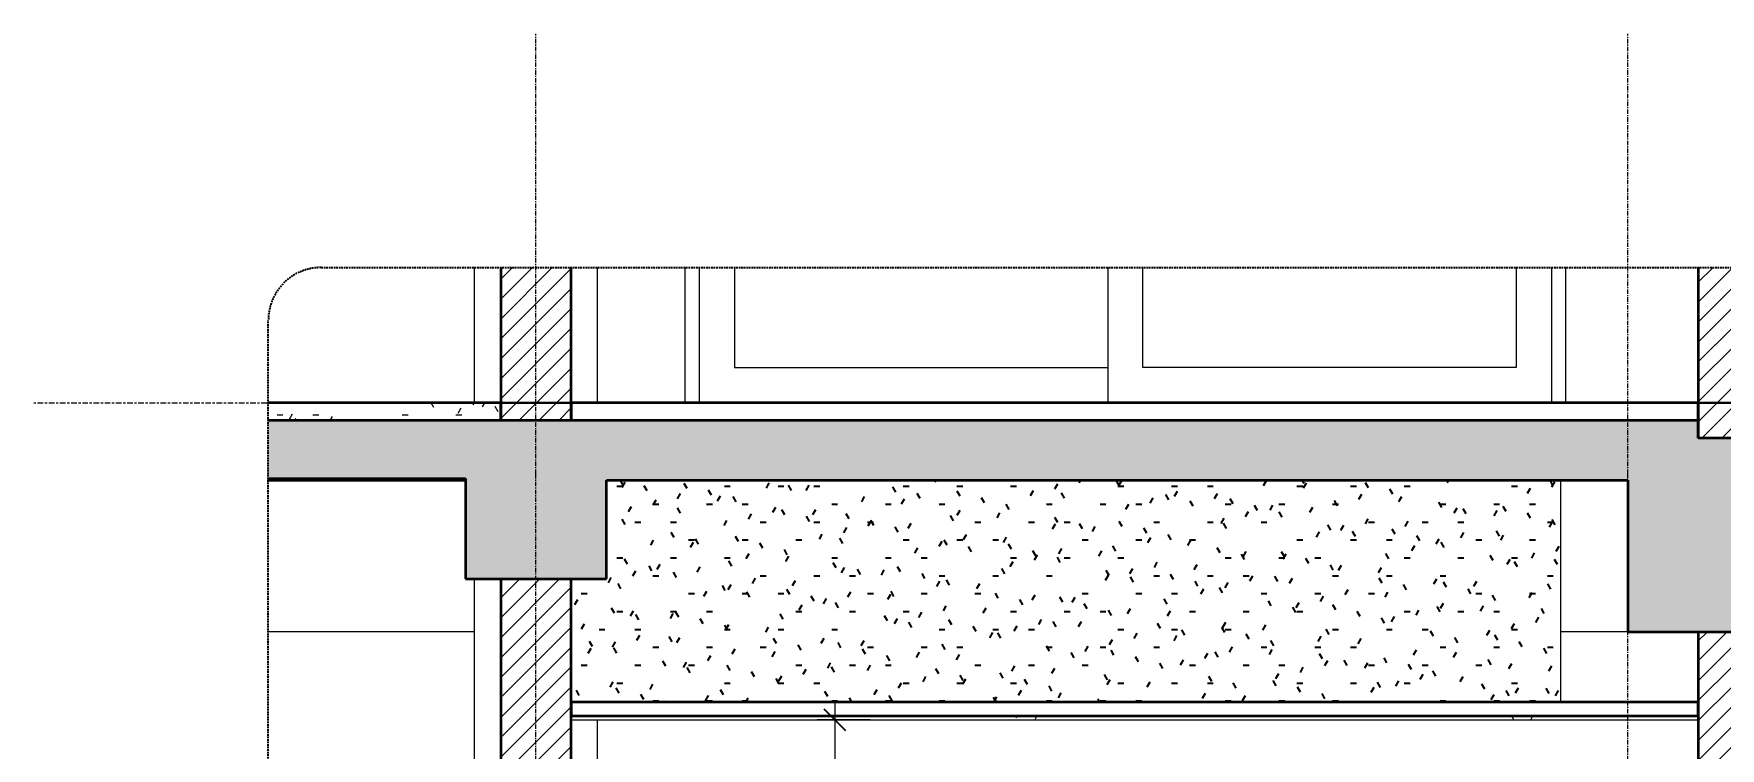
# Model space of a CAD drawing. Header units: millimetres. Extents: x 31499 to 223976, y 3719 to 80291.
# Drawn here: x 84562 to 89350, y 8019 to 10048 of the extents above; entities that cross this region are included whole.
import ezdxf

# ---------------------------------------------------------------- set-up
doc = ezdxf.new("R2010")
doc.units = ezdxf.units.MM
for name, pattern in [('Centre', [31.75, 6.35, -4.7625, 15.875, -4.7625]), ('Grid Line', [22.225, 12.7, -3.175, 3.175, -3.175]), ('Hidden', [7.14375, 4.7625, -2.38125]), ('IMPORT-CENTER _2_', [40.64, 25.4, -5.08, 5.08, -5.08])]:
    doc.linetypes.add(name, pattern=pattern)
for name, color, linetype, lineweight in [('0-5', 170, 'Continuous', 5), ('A-ANNO-DIMS', 211, 'Continuous', 9), ('A-ANNO-DIMS-50', 211, 'Continuous', 9), ('A-CLNG', 13, 'Continuous', 18), ('A-CLNG-1', 250, 'Continuous', 35), ('A-CLNG-2', 7, 'Continuous', 18), ('A-CLNG-FNSH-1', 7, 'Continuous', 18), ('A-CLNG-PATT-1', 7, 'Continuous', 18), ('A-CLNG-PATT-2', 31, 'Continuous', 25), ('A-DETL-GENF', 92, 'Continuous', 18), ('A-DETL-GENF-4', 92, 'Hidden', 25), ('A-DETL-GENF-5', 9, 'Continuous', 18), ('A-DETL-MEDM', 33, 'Continuous', 35), ('A-DOOR', 31, 'Continuous', 18), ('A-DOOR-FRAM-1', 31, 'Continuous', 18), ('A-DOOR-GLAZ-1', 31, 'Continuous', 18), ('A-FLOR-FNSH-1', 250, 'Continuous', 35), ('A-FLOR-LEVL-2', 51, 'Centre', 9), ('A-FLOR-PATT-1', 253, 'Continuous', 18), ('A-FLOR-PATT-4', 67, 'Continuous', 18), ('A-WALL', 113, 'Continuous', 18), ('A-WALL-5', 250, 'Continuous', 35), ('A-WALL-PATT-1', 9, 'Continuous', 18), ('A-WALL-PATT-2', 111, 'Continuous', 18), ('G-IMPT', 8, 'Continuous', 18), ('G-IMPT-3', 8, 'IMPORT-CENTER _2_', 18), ('M-EQPM', 50, 'Continuous', 18), ('M-EQPM-1', 50, 'Continuous', 25), ('S-BEAM-2', 7, 'Continuous', 18), ('S-COLS-10', 7, 'Continuous', 18), ('S-GRID-1', 1, 'Grid Line', 9)]:
    doc.layers.add(name, color=color, linetype=linetype, lineweight=lineweight)
doc.styles.add('UTM Avo', font='', dxfattribs={"width": 0.9, "height": 125})
doc.styles.get('UTM Avo').set_extended_font_data('UTM Avo')
doc.dimstyles.new('1_Dim_chi_tiet_2_5', dxfattribs={"dimscale": 304.8, "dimtxt": 124.912619, "dimasz": 0.19685, "dimexe": 0.164042, "dimexo": 0.0625, "dimgap": 0.016404, "dimtad": 1, "dimdec": 0, "dimrnd": 5, "dimzin": 0, "dimdsep": 46, "dimtxsty": 'UTM Avo', "dimblk1": 'OBLIQUE', "dimblk2": 'OBLIQUE', "dimsah": 1, "dimcen": 0.09, "dimdle": 0.164042, "dimazin": 0, "dimtfac": 1, "dimtdec": 4, "dimtix": 1, "dimtmove": 0, "dimatfit": 3, "dimfxl": 0.328084, "dimfxlon": 1, "dimtvp": 1, "dimtolj": 1, "dimtzin": 0, "dimarcsym": 2})
pattern_1 = [(50, (71891.92, 15875), (364.368, -31.878), [38.1, -419.1]), (355, (71891.9, 15875), (-70.486, 382.113), [30.48, -335.28]), (100.451, (71922.28, 15872.34), (293.885, 350.233), [32.38, -356.18]), (46.184, (71891.9, 15976.6), (542.158, -84.086), [57.15, -628.65]), (96.636, (71937.1, 15969.6), (474.805, 494.855), [48.57, -534.27]), (351.184, (71891.9, 15976.6), (474.81, 494.85), [45.72, -502.92]), (21, (71942.72, 15951.2), (303.228, -204.53), [38.1, -419.1]), (326, (71942.7, 15951.2), (123.604, 368.376), [30.48, -335.28]), (71.451, (71968, 15934.16), (426.834, 163.843), [32.38, -356.18]), (37.5, (71891.92, 15875), (6.1766, 169.1102), [3.353, -327.863, 3.353, -337.007, -336.55]), (37.5, (71891.92, 15875), (6.1766, 169.1102), [-671.576, 3.353, -333.197]), (7.5, (71891.92, 15875), (133.639, 200.3615), [3.353, -190.703, 3.353, -320.243, -128.27]), (7.5, (71891.92, 15875), (133.639, 200.3615), [-517.652, 3.353, -124.917]), (327.5, (71778.63, 15875), (271.1818, -11.4584), [3.353, -123.647, 3.353, -392.887, -525.78]), (327.5, (71778.63, 15875), (271.1818, -11.4584), [-523.24, 3.353, -522.427]), (317.5, (71727.83, 15875), (296.2585, 50.853), [3.353, -161.747, 3.353, -259.791, -373.38]), (317.5, (71727.83, 15875), (296.2585, 50.853), [-428.244, 3.353, -370.027]), (45, (71891.92, 15875), (-125.7236, 125.7236), []), (45, (71891.92, 16065.5), (-125.7236, 125.7236), [])]
pattern_2 = [(45, (71891.916, 15875), (-28.28427, 28.28427), [])]
pattern_3 = [(0, (71891.916, 15875), (203.2, 50.8), [16.764, -135.636, 16.764, -135.636, -812.8]), (0, (71891.916, 15875), (203.2, 50.8), [-304.8, 16.764, -288.036, 16.764, -135.636, -355.6]), (0, (71891.916, 15875), (203.2, 50.8), [-762, 16.764, -84.836, 16.764, -237.236]), (120, (71968.116, 15900.4), (-145.5941, 150.57636), [16.764, -135.636, 16.764, -135.636, -812.8]), (120, (71968.116, 15900.4), (-145.5941, 150.57636), [-304.8, 16.764, -288.036, 16.764, -135.636, -355.6]), (120, (71968.116, 15900.4), (-145.5941, 150.57636), [-762, 16.764, -84.836, 16.764, -237.236]), (240, (71993.516, 16002), (-57.6059, -201.37636), [16.764, -135.636, 16.764, -135.636, -812.8]), (240, (71993.516, 16002), (-57.6059, -201.37636), [-304.8, 16.764, -288.036, 16.764, -135.636, -355.6]), (240, (71993.516, 16002), (-57.6059, -201.37636), [-762, 16.764, -84.836, 16.764, -237.236])]
pattern_4 = [(45, (87942.705, 15875), (-28.28427, 28.28427), [])]

# ---------------------------------------------------------------- blocks, each defined once
blk = doc.blocks.new('NCV_TKTC_KET CAU_rvt-5-TKCS_CĂN HỘ LOẠI 2A - MẶT CẮT 4')
at = {"layer": 'A-FLOR-PATT-1'}
h = blk.add_hatch(dxfattribs=at)
h.set_pattern_fill('FP_19', color=256, style=0, pattern_type=2)
h.set_pattern_definition(pattern_1)
h.paths.add_polyline_path([(69596.3, 8780), (69736.9, 8780), (69736.9, 8785), (69176.9, 8785), (69176.9, 8780)])
h.paths.add_polyline_path([(78236.9, 8900), (78236.9, 8950), (75336.9, 8950), (75336.9, 8900), (78210.7, 8900)])
h = blk.add_hatch(dxfattribs=at)
h.set_pattern_fill('FP_19', color=256, style=0, pattern_type=2)
h.set_pattern_definition(pattern_1)
h.paths.add_polyline_path([(69596.3, 8780), (69736.9, 8780), (69736.9, 8785), (69176.9, 8785), (69176.9, 8780)])
h.paths.add_polyline_path([(78236.9, 8900), (78236.9, 8950), (75336.9, 8950), (75336.9, 8900), (78210.7, 8900)])
at = {"layer": 'A-FLOR-FNSH-1'}
blk.add_line((69176.9, 8780), (69736.9, 8780), dxfattribs=at)
at = {"layer": 'S-BEAM-2'}
for p, q in [((69761.9, 8350), (69176.9, 8350)), ((73035.3, 8350), (72846.9, 8350))]:
    blk.add_line(p, q, dxfattribs=at)
at = {"layer": 'S-COLS-10'}
for p, q in [((69761.9, 9000), (69761.9, 9384.3)), ((70111.9, 9000), (70111.9, 9384.3)), ((69761.9, 5600), (69761.9, 8500)), ((70111.9, 5600), (70111.9, 8100))]:
    blk.add_line(p, q, dxfattribs=at)
blk = doc.blocks.new('CL_01-VÁCH DỰNG THẠCH CAO CĂN HỘ LOẠI 1-5A5 - CL_01-VÁCH DỰNG THẠCH CAO CĂN HỘ LOẠI 1A-5-909354-TKCS_CĂN HỘ LOẠI 2A - MẶT CẮT 4')
at = {"layer": 'A-CLNG-PATT-2'}
h = blk.add_hatch(dxfattribs=at)
h.set_pattern_fill('FP_20', color=256, style=0, pattern_type=2)
h.set_pattern_definition(pattern_3)
h.paths.add_polyline_path([(70036.9, 8150), (72846.9, 8150), (72846.9, 8780), (70136.9, 8780), (70136.9, 8500), (70036.9, 8500), (70036.9, 8432.4)])
at = {"layer": 'A-CLNG-2'}
blk.add_line((72846.9, 8150), (72846.9, 8780), dxfattribs=at)
blk = doc.blocks.new('NCV_TKTC_TANG 2_rvt-4-TKCS_CĂN HỘ LOẠI 2A - MẶT CẮT 4')
at = {"layer": 'A-CLNG-PATT-1'}
h = blk.add_hatch(dxfattribs=at)
h.set_pattern_fill('FP_22', color=256, style=0, pattern_type=2)
h.set_pattern_definition([(0, (71891.92, 15875), (406.4, 101.6), [16.764, -288.036, 16.764, -288.036, -1625.6]), (0, (71891.92, 15875), (406.4, 101.6), [-609.6, 16.764, -592.836, 16.764, -288.036, -711.2]), (0, (71891.92, 15875), (406.4, 101.6), [-1524, 16.764, -186.436, 16.764, -491.236]), (120, (72044.32, 15925.8), (-291.1882, 301.1527), [16.764, -288.036, 16.764, -288.036, -1625.6]), (120, (72044.32, 15925.8), (-291.1882, 301.1527), [-609.6, 16.764, -592.836, 16.764, -288.036, -711.2]), (120, (72044.32, 15925.8), (-291.1882, 301.1527), [-1524, 16.764, -186.436, 16.764, -491.236]), (240, (72095.12, 16129), (-115.2118, -402.7527), [16.764, -288.036, 16.764, -288.036, -1625.6]), (240, (72095.12, 16129), (-115.2118, -402.7527), [-609.6, 16.764, -592.836, 16.764, -288.036, -711.2]), (240, (72095.12, 16129), (-115.2118, -402.7527), [-1524, 16.764, -186.436, 16.764, -491.236])])
h.paths.add_polyline_path([(73236.9, 8100), (73236.9, 8110), (70036.9, 8110), (70036.9, 8100), (73036.9, 8100)])
at = {"layer": 'A-WALL-PATT-1'}
h = blk.add_hatch(dxfattribs=at)
h.set_pattern_fill('FP_18', color=256, style=0, pattern_type=2)
h.set_pattern_definition(pattern_2)
h.paths.add_polyline_path([(73336.9, 5500), (73336.9, 8350), (73236.9, 8350), (73236.9, 5500), (73336.9, 5500)])
at = {"layer": 'A-CLNG-1'}
for p, q in [((69176.9, 8780), (69736.9, 8780)), ((73236.9, 8150), (70036.9, 8150)), ((70036.9, 8150), (70036.9, 8110)), ((73236.9, 8110), (73236.9, 8150)), ((73236.9, 8110), (70036.9, 8110))]:
    blk.add_line(p, q, dxfattribs=at)
at = {"layer": 'A-CLNG-FNSH-1'}
for p, q in [((70036.9, 8110), (70036.9, 8100)), ((70036.9, 8100), (73236.9, 8100)), ((73236.9, 8100), (73236.9, 8110))]:
    blk.add_line(p, q, dxfattribs=at)
at = {"layer": 'A-WALL-5'}
blk.add_line((73236.9, 8350), (73236.9, 5500), dxfattribs=at)
at = {"layer": 'A-CLNG'}
blk.add_blockref('CL_01-VÁCH DỰNG THẠCH CAO CĂN HỘ LOẠI 1-5A5 - CL_01-VÁCH DỰNG THẠCH CAO CĂN HỘ LOẠI 1A-5-909354-TKCS_CĂN HỘ LOẠI 2A - MẶT CẮT 4', (0, 0), dxfattribs=at)
blk = doc.blocks.new('NCV_TKTC_TANG 3 - 4_rvt-5-TKCS_CĂN HỘ LOẠI 2A - MẶT CẮT 4')
at = {"layer": 'A-FLOR-PATT-4'}
h = blk.add_hatch(dxfattribs=at)
h.set_pattern_fill('FP_20', color=256, style=0, pattern_type=2)
h.set_pattern_definition(pattern_3)
h.paths.add_polyline_path([(69736.9, 8950), (69836.9, 8950), (69836.9, 9000), (69176.9, 9000), (69176.9, 8950), (69711.4, 8950)])
at = {"layer": 'A-WALL-PATT-1'}
h = blk.add_hatch(dxfattribs=at)
h.set_pattern_fill('FP_18', color=256, style=0, pattern_type=2)
h.set_pattern_definition(pattern_2)
h.paths.add_polyline_path([(73236.9, 8900), (73336.9, 8900), (73336.9, 9384.3), (73236.9, 9384.3), (73236.9, 8950)])
at = {"layer": 'A-FLOR-FNSH-1'}
for p, q in [((69836.9, 9000), (69176.9, 9000)), ((69836.9, 8950), (69836.9, 9000)), ((73236.9, 9000), (70036.9, 9000)), ((70036.9, 9000), (70036.9, 8950)), ((73236.9, 8950), (73236.9, 9000))]:
    blk.add_line(p, q, dxfattribs=at)
at = {"layer": 'A-WALL-5'}
blk.add_line((73236.9, 9384.3), (73236.9, 8900), dxfattribs=at)
blk = doc.blocks.new('DEG_02-DEG_03 - DEG_02-2500x2400mm-CỬA ĐI 02 CÁNH TRƯỢT-V82-TKCS_CĂN HỘ LOẠI 2A - MẶT CẮT 4')
at = {"layer": 'A-DOOR'}
for p, q in [((71560.3, 9384.3), (71560.3, 9000)), ((71660.3, 9100), (71660.3, 9384.3)), ((72720.3, 9384.3), (72720.3, 9100)), ((72720.3, 9100), (71660.3, 9100))]:
    blk.add_line(p, q, dxfattribs=at)
at = {"layer": 'A-DOOR-FRAM-1'}
for p, q in [((70400.3, 9384.3), (70400.3, 9000)), ((72820.3, 9384.3), (72820.3, 9000))]:
    blk.add_line(p, q, dxfattribs=at)
at = {"layer": 'A-DOOR-GLAZ-1'}
for p, q in [((70500.3, 9384.3), (70500.3, 9100)), ((70500.3, 9100), (71560.3, 9100))]:
    blk.add_line(p, q, dxfattribs=at)
blk = doc.blocks.new('TKTC_XREF_251221_MB TANG 2-7 - TKTC_XREF_260130_MB TANG 2-5_dwg_$cc-4746808-TKCS_CĂN HỘ LOẠI 2A - MẶT CẮT 4')
at = {"layer": 'G-IMPT-3'}
for p, q in [((70174.6, 5600), (70021.6, 5600)), ((70098.1, 5600), (70098.1, 5600))]:
    blk.add_line(p, q, dxfattribs=at)
at = {"layer": 'M-EQPM'}
for p, q in [((70041.3, 5600), (70041.3, 5600)), ((70098.1, 5600), (70085.6, 5600)), ((70085.6, 5600), (70098.1, 5600)), ((70098.1, 5600), (70152.2, 5600)), ((70152.2, 5600), (70098.1, 5600)), ((70098.1, 5600), (70110.7, 5600)), ((70110.7, 5600), (70098.1, 5600))]:
    blk.add_line(p, q, dxfattribs=at)
blk = doc.blocks.new('TKTC_XREF_251221_MB TANG 2-7 - TKTC_XREF_260130_MB TANG 2-5_dwg_CUM U_DN100-4746796-TKCS_CĂN HỘ LOẠI 2A - MẶT CẮT 4')
at = {"layer": 'G-IMPT'}
for p, q in [((70019.2, 5600), (70020.2, 5600)), ((70020.2, 5600), (70019.2, 5600)), ((70019.2, 5600), (70020.2, 5600)), ((70020.2, 5600), (70019.2, 5600)), ((70025.6, 5600), (70020.2, 5600)), ((70020.2, 5600), (70025.6, 5600)), ((70025.6, 5600), (70020.2, 5600)), ((70020.2, 5600), (70025.6, 5600)), ((70026.6, 5600), (70026.6, 5600)), ((70026.6, 5600), (70026.6, 5600)), ((70026.6, 5600), (70031.4, 5600)), ((70031.4, 5600), (70026.6, 5600)), ((70031.4, 5600), (70026.6, 5600)), ((70031.4, 5600), (70026.6, 5600)), ((70026.6, 5600), (70031.4, 5600)), ((70031.4, 5600), (70026.6, 5600)), ((70031.4, 5600), (70026.6, 5600)), ((70031.4, 5600), (70026.6, 5600)), ((70031.4, 5600), (70033.3, 5600)), ((70033.3, 5600), (70031.4, 5600)), ((70031.4, 5600), (70033.3, 5600)), ((70033.3, 5600), (70031.4, 5600)), ((70033.3, 5600), (70098.1, 5600)), ((70033.3, 5600), (70098.1, 5600)), ((70033.3, 5600), (70098.1, 5600)), ((70033.3, 5600), (70098.1, 5600)), ((70098.1, 5600), (70157.4, 5600)), ((70157.4, 5600), (70098.1, 5600)), ((70098.1, 5600), (70098.1, 5600)), ((70098.1, 5600), (70165.2, 5600)), ((70165.2, 5600), (70098.1, 5600))]:
    blk.add_line(p, q, dxfattribs=at)
blk = doc.blocks.new('TKTC_XREF_251221_MB TANG 2-7 - TKTC_XREF_260130_MB TANG 2-5_dwg_THU NUOC - THU NUOC-444531-TKCS_MB TẦNG 1-4746810-TKCS_CĂN HỘ LOẠI 2A - MẶT CẮT 4')
at = {"layer": 'G-IMPT'}
for p, q in [((77782.9, 5600), (77932.9, 5600)), ((77932.9, 5600), (77782.9, 5600)), ((77807.9, 5600), (77907.9, 5600)), ((77907.9, 5600), (77807.9, 5600)), ((77823.9, 5600), (77817.9, 5600)), ((77817.9, 5600), (77823.9, 5600)), ((77830.3, 5600), (77836.3, 5600)), ((77836.3, 5600), (77830.3, 5600)), ((77842.7, 5600), (77848.7, 5600)), ((77848.7, 5600), (77842.7, 5600)), ((77861.2, 5600), (77855.2, 5600)), ((77855.2, 5600), (77861.2, 5600)), ((77861.2, 5600), (77855.2, 5600)), ((77855.2, 5600), (77861.2, 5600)), ((77857.9, 5600), (77857.9, 5600)), ((77857.9, 5600), (77857.9, 5600)), ((77857.9, 5600), (77857.9, 5600)), ((77857.9, 5600), (77857.9, 5600)), ((77873.2, 5600), (77867.2, 5600)), ((77867.2, 5600), (77873.2, 5600)), ((77885.6, 5600), (77879.6, 5600)), ((77879.6, 5600), (77885.6, 5600)), ((77892, 5600), (77898, 5600)), ((77898, 5600), (77892, 5600))]:
    blk.add_line(p, q, dxfattribs=at)
blk = doc.blocks.new('TKTC_XREF_251221_MB TANG 2-7 - TKTC_XREF_260130_MB TANG 2-5_dwg_$cc-V78-TKCS_CĂN HỘ LOẠI 2A - MẶT CẮT 4')
at = {"layer": 'G-IMPT-3'}
for p, q in [((69683.5, 5600), (69804.6, 5600)), ((69744.5, 5600), (69743.7, 5600))]:
    blk.add_line(p, q, dxfattribs=at)
at = {"layer": 'M-EQPM'}
for p, q in [((69744.4, 5600), (69743.8, 5600)), ((69743.8, 5600), (69744.1, 5600)), ((69744.1, 5600), (69744.4, 5600)), ((69789.1, 5600), (69789.1, 5600))]:
    blk.add_line(p, q, dxfattribs=at)
blk = doc.blocks.new('TKTC_XREF_251221_MB TANG 2-7 - TKTC_XREF_260130_MB TANG 2-5_dwg_CUM U_DN100-V79-TKCS_CĂN HỘ LOẠI 2A - MẶT CẮT 4')
at = {"layer": 'G-IMPT'}
for p, q in [((69745.6, 5600), (69692.5, 5600)), ((69692.5, 5600), (69745.6, 5600)), ((69745.6, 5600), (69698.7, 5600)), ((69698.7, 5600), (69745.6, 5600)), ((69745.6, 5600), (69745.6, 5600)), ((69796.9, 5600), (69745.6, 5600)), ((69796.9, 5600), (69745.6, 5600)), ((69796.9, 5600), (69745.6, 5600)), ((69796.9, 5600), (69745.6, 5600)), ((69798.5, 5600), (69796.9, 5600)), ((69796.9, 5600), (69798.5, 5600)), ((69798.5, 5600), (69796.9, 5600)), ((69796.9, 5600), (69798.5, 5600)), ((69802.2, 5600), (69798.5, 5600)), ((69798.5, 5600), (69802.2, 5600)), ((69798.5, 5600), (69802.2, 5600)), ((69798.5, 5600), (69802.2, 5600)), ((69802.2, 5600), (69798.5, 5600)), ((69798.5, 5600), (69802.2, 5600)), ((69798.5, 5600), (69802.2, 5600)), ((69798.5, 5600), (69802.2, 5600)), ((69802.2, 5600), (69802.2, 5600)), ((69802.2, 5600), (69802.2, 5600)), ((69803, 5600), (69807.3, 5600)), ((69807.3, 5600), (69803, 5600)), ((69803, 5600), (69807.3, 5600)), ((69807.3, 5600), (69803, 5600)), ((69808.1, 5600), (69807.3, 5600)), ((69807.3, 5600), (69808.1, 5600)), ((69808.1, 5600), (69807.3, 5600)), ((69807.3, 5600), (69808.1, 5600))]:
    blk.add_line(p, q, dxfattribs=at)
blk = doc.blocks.new('TKTC_XREF_251221_MB TANG 2-7 - TKTC_XREF_260130_MB TANG 2-5_dwg_$cc-4746805-TKCS_CĂN HỘ LOẠI 2A - MẶT CẮT 4')
at = {"layer": 'G-IMPT-3'}
for p, q in [((70153.5, 5600), (70000.5, 5600)), ((70077, 5600), (70077, 5600))]:
    blk.add_line(p, q, dxfattribs=at)
at = {"layer": 'M-EQPM'}
for p, q in [((70020.1, 5600), (70020.1, 5600)), ((70077, 5600), (70064.4, 5600)), ((70064.4, 5600), (70077, 5600)), ((70077, 5600), (70131, 5600)), ((70131, 5600), (70077, 5600)), ((70077, 5600), (70089.5, 5600)), ((70089.5, 5600), (70077, 5600))]:
    blk.add_line(p, q, dxfattribs=at)
blk = doc.blocks.new('TKTC_XREF_251221_MB TANG 2-7 - TKTC_XREF_260130_MB TANG 2-5_dwg_CUM U_DN100-V80-TKCS_CĂN HỘ LOẠI 2A - MẶT CẮT 4')
at = {"layer": 'G-IMPT'}
for p, q in [((69998.1, 5600), (69999, 5600)), ((69999, 5600), (69998.1, 5600)), ((69998.1, 5600), (69999, 5600)), ((69999, 5600), (69998.1, 5600)), ((70004.5, 5600), (69999, 5600)), ((69999, 5600), (70004.5, 5600)), ((70004.5, 5600), (69999, 5600)), ((69999, 5600), (70004.5, 5600)), ((70005.4, 5600), (70005.4, 5600)), ((70005.4, 5600), (70005.4, 5600)), ((70005.4, 5600), (70010.2, 5600)), ((70010.2, 5600), (70005.4, 5600)), ((70010.2, 5600), (70005.4, 5600)), ((70010.2, 5600), (70005.4, 5600)), ((70005.4, 5600), (70010.2, 5600)), ((70010.2, 5600), (70005.4, 5600)), ((70010.2, 5600), (70005.4, 5600)), ((70010.2, 5600), (70005.4, 5600)), ((70010.2, 5600), (70012.1, 5600)), ((70012.1, 5600), (70010.2, 5600)), ((70010.2, 5600), (70012.1, 5600)), ((70012.1, 5600), (70010.2, 5600)), ((70012.1, 5600), (70077, 5600)), ((70012.1, 5600), (70077, 5600)), ((70012.1, 5600), (70077, 5600)), ((70012.1, 5600), (70077, 5600)), ((70077, 5600), (70136.3, 5600)), ((70136.3, 5600), (70077, 5600)), ((70077, 5600), (70077, 5600)), ((70077, 5600), (70144.1, 5600)), ((70144.1, 5600), (70077, 5600))]:
    blk.add_line(p, q, dxfattribs=at)
blk = doc.blocks.new('TKTC_XREF_251221_MB TANG 2-7 - TKTC_XREF_260130_MB TANG 2-5_dwg_$cc-V81-TKCS_CĂN HỘ LOẠI 2A - MẶT CẮT 4')
at = {"layer": 'G-IMPT-3'}
for p, q in [((70040.2, 5600), (70193.3, 5600)), ((70116.8, 5600), (70116.8, 5600))]:
    blk.add_line(p, q, dxfattribs=at)
at = {"layer": 'M-EQPM'}
for p, q in [((70116.8, 5600), (70059.9, 5600)), ((70059.9, 5600), (70173.6, 5600)), ((70170.8, 5600), (70062.7, 5600)), ((70062.7, 5600), (70116.8, 5600)), ((70116.8, 5600), (70170.8, 5600)), ((70173.6, 5600), (70116.8, 5600))]:
    blk.add_line(p, q, dxfattribs=at)
blk = doc.blocks.new('TKTC_XREF_251221_MB TANG 2-7 - TKTC_XREF_260130_MB TANG 2-5_dwg_CUM U_DN100-V76-TKCS_CĂN HỘ LOẠI 2A - MẶT CẮT 4')
at = {"layer": 'G-IMPT'}
for p, q in [((75092.7, 5600), (75090.8, 5600)), ((75090.8, 5600), (75106.1, 5600)), ((75092.7, 5600), (75095.5, 5600)), ((75104.2, 5600), (75092.7, 5600)), ((75094.1, 5600), (75102.7, 5600)), ((75232.1, 5600), (75094.4, 5600)), ((75095.5, 5600), (75101.3, 5600)), ((75095.9, 5600), (75096.8, 5600)), ((75095.9, 5600), (75101, 5600)), ((75096.8, 5600), (75100, 5600)), ((75096.8, 5600), (75100, 5600)), ((75096.8, 5600), (75100, 5600)), ((75100, 5600), (75101, 5600)), ((75101.3, 5600), (75104.2, 5600)), ((75224.1, 5600), (75102.4, 5600)), ((75102.4, 5600), (75106.4, 5600)), ((75106.1, 5600), (75104.2, 5600)), ((75220.1, 5600), (75106.4, 5600)), ((75224.1, 5600), (75220.1, 5600)), ((75222.3, 5600), (75220.4, 5600)), ((75220.4, 5600), (75235.7, 5600)), ((75222.3, 5600), (75225.2, 5600)), ((75233.8, 5600), (75222.3, 5600)), ((75223.8, 5600), (75232.4, 5600)), ((75225.2, 5600), (75231, 5600)), ((75225.5, 5600), (75226.5, 5600)), ((75225.5, 5600), (75230.6, 5600)), ((75226.5, 5600), (75229.7, 5600)), ((75226.5, 5600), (75229.7, 5600)), ((75226.5, 5600), (75229.7, 5600)), ((75229.7, 5600), (75230.6, 5600)), ((75231, 5600), (75233.8, 5600)), ((75235.7, 5600), (75233.8, 5600))]:
    blk.add_line(p, q, dxfattribs=at)
blk = doc.blocks.new('TKTC_XREF_251221_MB TANG 2-7 - TKTC_XREF_260130_MB TANG 2-5_dwg_THU NUOC - THU NUOC-444531-TKCS_MB TẦNG 1-4746804-TKCS_CĂN HỘ LOẠI 2A - MẶT CẮT 4')
at = {"layer": 'G-IMPT'}
for p, q in [((70188, 5600), (70338, 5600)), ((70338, 5600), (70188, 5600)), ((70213, 5600), (70313, 5600)), ((70313, 5600), (70213, 5600)), ((70228.9, 5600), (70222.9, 5600)), ((70222.9, 5600), (70228.9, 5600)), ((70235.3, 5600), (70241.3, 5600)), ((70241.3, 5600), (70235.3, 5600)), ((70247.7, 5600), (70253.7, 5600)), ((70253.7, 5600), (70247.7, 5600)), ((70266.2, 5600), (70260.2, 5600)), ((70260.2, 5600), (70266.2, 5600)), ((70266.2, 5600), (70260.2, 5600)), ((70260.2, 5600), (70266.2, 5600)), ((70263, 5600), (70263, 5600)), ((70263, 5600), (70263, 5600)), ((70263, 5600), (70263, 5600)), ((70263, 5600), (70263, 5600)), ((70278.2, 5600), (70272.2, 5600)), ((70272.2, 5600), (70278.2, 5600)), ((70290.6, 5600), (70284.6, 5600)), ((70284.6, 5600), (70290.6, 5600)), ((70297, 5600), (70303, 5600)), ((70303, 5600), (70297, 5600))]:
    blk.add_line(p, q, dxfattribs=at)
blk = doc.blocks.new('TKTC_XREF_251221_MB TANG 2-7 - TKTC_XREF_251221_MB TANG 2-7-V83-TKCS_CĂN HỘ LOẠI 2A - MẶT CẮT 4')
at = {"layer": 'M-EQPM'}
for p, q in [((69795.3, 9000), (69675.3, 9000)), ((69675.3, 9000), (69795.3, 9000)), ((69796.9, 9000), (69676.9, 9000)), ((69676.9, 9000), (69796.9, 9000)), ((69796.9, 9000), (69687, 9000)), ((69687, 9000), (69796.9, 9000)), ((69835.3, 9000), (69795.3, 9000)), ((69795.3, 9000), (69835.3, 9000)), ((69836.9, 9000), (69796.9, 9000)), ((69796.9, 9000), (69836.9, 9000)), ((69836.9, 9000), (69796.9, 9000)), ((69796.9, 9000), (69836.9, 9000)), ((70011.9, 9000), (69962.2, 9000)), ((69962.2, 9000), (70011.9, 9000)), ((70033.1, 9000), (69983.3, 9000)), ((69983.3, 9000), (70033.1, 9000)), ((70161.7, 9000), (70012.1, 9000)), ((70012.1, 9000), (70161.7, 9000)), ((70182.9, 9000), (70033.2, 9000)), ((70033.2, 9000), (70182.9, 9000)), ((70045, 9000), (70045.3, 9000)), ((70195.4, 9000), (70045, 9000)), ((70195.6, 9000), (70045.2, 9000)), ((70045.2, 9000), (70195.6, 9000)), ((70045.3, 9000), (70195.8, 9000)), ((70195.8, 9000), (70195.4, 9000))]:
    blk.add_line(p, q, dxfattribs=at)
at = {"layer": 'M-EQPM-1'}
for p, q in [((69765.2, 9000), (69176.9, 9000)), ((69176.9, 9000), (78236.9, 9000)), ((69176.9, 9000), (69763.6, 9000)), ((69763.6, 9000), (78238.6, 9000)), ((78236.9, 9000), (69765.2, 9000))]:
    blk.add_line(p, q, dxfattribs=at)
for name, p in [('TKTC_XREF_251221_MB TANG 2-7 - TKTC_XREF_260130_MB TANG 2-5_dwg_THU NUOC - THU NUOC-444531-TKCS_MB TẦNG 1-4746810-TKCS_CĂN HỘ LOẠI 2A - MẶT CẮT 4', (-8324.3, 3400)), ('TKTC_XREF_251221_MB TANG 2-7 - TKTC_XREF_260130_MB TANG 2-5_dwg_$cc-V78-TKCS_CĂN HỘ LOẠI 2A - MẶT CẮT 4', (-1.6, 3400)), ('TKTC_XREF_251221_MB TANG 2-7 - TKTC_XREF_260130_MB TANG 2-5_dwg_$cc-V78-TKCS_CĂN HỘ LOẠI 2A - MẶT CẮT 4', (0, 3400)), ('TKTC_XREF_251221_MB TANG 2-7 - TKTC_XREF_260130_MB TANG 2-5_dwg_$cc-V78-TKCS_CĂN HỘ LOẠI 2A - MẶT CẮT 4', (0, 3400)), ('TKTC_XREF_251221_MB TANG 2-7 - TKTC_XREF_260130_MB TANG 2-5_dwg_CUM U_DN100-V79-TKCS_CĂN HỘ LOẠI 2A - MẶT CẮT 4', (-1.6, 3400)), ('TKTC_XREF_251221_MB TANG 2-7 - TKTC_XREF_260130_MB TANG 2-5_dwg_CUM U_DN100-V79-TKCS_CĂN HỘ LOẠI 2A - MẶT CẮT 4', (0, 3400)), ('TKTC_XREF_251221_MB TANG 2-7 - TKTC_XREF_260130_MB TANG 2-5_dwg_CUM U_DN100-V79-TKCS_CĂN HỘ LOẠI 2A - MẶT CẮT 4', (0, 3400)), ('TKTC_XREF_251221_MB TANG 2-7 - TKTC_XREF_260130_MB TANG 2-5_dwg_CUM U_DN100-V80-TKCS_CĂN HỘ LOẠI 2A - MẶT CẮT 4', (0, 3400)), ('TKTC_XREF_251221_MB TANG 2-7 - TKTC_XREF_260130_MB TANG 2-5_dwg_$cc-4746805-TKCS_CĂN HỘ LOẠI 2A - MẶT CẮT 4', (0, 3400)), ('TKTC_XREF_251221_MB TANG 2-7 - TKTC_XREF_260130_MB TANG 2-5_dwg_CUM U_DN100-4746796-TKCS_CĂN HỘ LOẠI 2A - MẶT CẮT 4', (0, 3400)), ('TKTC_XREF_251221_MB TANG 2-7 - TKTC_XREF_260130_MB TANG 2-5_dwg_$cc-4746808-TKCS_CĂN HỘ LOẠI 2A - MẶT CẮT 4', (0, 3400)), ('TKTC_XREF_251221_MB TANG 2-7 - TKTC_XREF_260130_MB TANG 2-5_dwg_$cc-V81-TKCS_CĂN HỘ LOẠI 2A - MẶT CẮT 4', (0, 3400)), ('TKTC_XREF_251221_MB TANG 2-7 - TKTC_XREF_260130_MB TANG 2-5_dwg_CUM U_DN100-V76-TKCS_CĂN HỘ LOẠI 2A - MẶT CẮT 4', (-5045.6, 3400)), ('TKTC_XREF_251221_MB TANG 2-7 - TKTC_XREF_260130_MB TANG 2-5_dwg_THU NUOC - THU NUOC-444531-TKCS_MB TẦNG 1-4746804-TKCS_CĂN HỘ LOẠI 2A - MẶT CẮT 4', (0, 3400)), ('TKTC_XREF_251221_MB TANG 2-7 - TKTC_XREF_260130_MB TANG 2-5_dwg_THU NUOC - THU NUOC-444531-TKCS_MB TẦNG 1-4746810-TKCS_CĂN HỘ LOẠI 2A - MẶT CẮT 4', (-7269.3, 3400)), ('TKTC_XREF_251221_MB TANG 2-7 - TKTC_XREF_260130_MB TANG 2-5_dwg_THU NUOC - THU NUOC-444531-TKCS_MB TẦNG 1-4746810-TKCS_CĂN HỘ LOẠI 2A - MẶT CẮT 4', (-7269.3, 3400))]:
    blk.add_blockref(name, p)
blk = doc.blocks.new('BORDER VIEW - BORDER VIEW-3699674-TKCS_CĂN HỘ LOẠI 2A - MẶT CẮT 4')
at = {"layer": 'A-DETL-GENF-4'}
for p, q in [((69326.9, 9384.3), (78372.7, 9384.3)), ((69176.9, 5190), (69176.9, 9234.3))]:
    blk.add_line(p, q, dxfattribs=at)
blk.add_arc((69326.9, 9234.3), 150, 90, 180, dxfattribs=at)
blk = doc.blocks.new('DIMBLOCK103-TKCS_CĂN HỘ LOẠI 2A - MẶT CẮT 4')
at = {"layer": 'A-ANNO-DIMS-50'}
for p, q in [((86836.1, 8150), (86836.1, 5550)), ((86936.1, 8100), (86786.1, 8100)), ((86836.1, 8100), (86936.1, 8100)), ((86936.1, 5600), (86786.1, 5600)), ((86836.1, 5600), (86936.1, 5600))]:
    blk.add_line(p, q, dxfattribs=at)
at = {"layer": 'A-ANNO-DIMS-50', "lineweight": 25}
for p, q in [((86836.1, 8100), (86806.1, 8130)), ((86836.1, 8100), (86866.1, 8070)), ((86836.1, 5600), (86806.1, 5630)), ((86836.1, 5600), (86866.1, 5570))]:
    blk.add_line(p, q, dxfattribs=at)
at = {"layer": 'A-ANNO-DIMS-50', "color": 0, "insert": (86673.7, 6678.8), "char_height": 125, "width": 410.824, "attachment_point": 1, "rotation": 90, "line_spacing_factor": 1.110334, "style": 'UTM Avo'}
blk.add_mtext('2500', dxfattribs=at)
blk = doc.blocks.new('_Oblique')
at = {"color": 0, "linetype": 'ByBlock', "lineweight": -2}
blk.add_line((-0.5, -0.5), (0.5, 0.5), dxfattribs=at)

msp = doc.modelspace()

# ---------------------------------------------------------------- hatches: boundary and pattern name
at = {"layer": 'A-DETL-GENF-5'}
h = msp.add_hatch(dxfattribs=at)
h.set_pattern_fill('FP_19', color=256, style=0, pattern_type=2)
h.set_pattern_definition([(50, (87942.7, 15875), (364.368, -31.878), [38.1, -419.1]), (355, (87942.7, 15875), (-70.486, 382.113), [30.48, -335.28]), (100.451, (87973.07, 15872.34), (293.885, 350.233), [32.38, -356.18]), (46.184, (87942.7, 15976.6), (542.158, -84.086), [57.15, -628.65]), (96.636, (87987.9, 15969.6), (474.805, 494.855), [48.57, -534.27]), (351.184, (87942.7, 15976.6), (474.81, 494.85), [45.72, -502.92]), (21, (87993.5, 15951.2), (303.2285, -204.5305), [38.1, -419.1]), (326, (87993.5, 15951.2), (123.604, 368.376), [30.48, -335.28]), (71.451, (88018.77, 15934.16), (426.834, 163.843), [32.38, -356.18]), (37.5, (87942.7, 15875), (6.1766, 169.1102), [3.353, -327.863, 3.353, -337.007, -336.55]), (37.5, (87942.7, 15875), (6.1766, 169.1102), [-671.576, 3.353, -333.197]), (7.5, (87942.7, 15875), (133.639, 200.3615), [3.353, -190.703, 3.353, -320.243, -128.27]), (7.5, (87942.7, 15875), (133.639, 200.3615), [-517.652, 3.353, -124.917]), (327.5, (87829.42, 15875), (271.1818, -11.4584), [3.353, -123.647, 3.353, -392.887, -525.78]), (327.5, (87829.42, 15875), (271.1818, -11.4584), [-523.24, 3.353, -522.427]), (317.5, (87778.62, 15875), (296.2585, 50.853), [3.353, -161.747, 3.353, -259.791, -373.38]), (317.5, (87778.62, 15875), (296.2585, 50.853), [-428.244, 3.353, -370.027]), (45, (87942.7, 15875), (-125.7236, 125.7236), []), (45, (87942.7, 16065.5), (-125.7236, 125.7236), [])])
h.paths.add_polyline_path([(94266.4, 5040), (94287.7, 5040), (94287.7, 5500), (89287.7, 5500), (89287.7, 5550), (85227.7, 5550), (85227.7, 5385), (85787.7, 5385), (85787.7, 5100), (86187.7, 5100), (86187.7, 5380), (89087.7, 5380), (89087.7, 5040), (89387.7, 5040), (89387.7, 5330), (91387.7, 5330), (91387.7, 5380), (93987.7, 5380), (93987.7, 5040), (94224.9, 5040)])
h.paths.add_polyline_path([(91297.7, 7810), (91377.7, 7810), (91377.7, 7920), (91297.7, 7920)])
h.paths.add_polyline_path([(94087.7, 8350), (94287.7, 8350), (94287.7, 8900), (89287.7, 8900), (89287.7, 8950), (85227.7, 8950), (85227.7, 8785), (85787.7, 8785), (85787.7, 8500), (86187.7, 8500), (86187.7, 8780), (89087.7, 8780), (89087.7, 8350), (89387.7, 8350), (89387.7, 8730), (91387.7, 8730), (91387.7, 8780), (93987.7, 8780), (93987.7, 8350)])
at = {"layer": 'A-WALL-PATT-2'}
h = msp.add_hatch(dxfattribs=at)
h.set_pattern_fill('FP_18', color=256, style=0, pattern_type=2)
h.set_pattern_definition(pattern_4)
h.paths.add_polyline_path([(86034.6, 8950), (86087.7, 8950), (86087.7, 9384.3), (85887.7, 9384.3), (85887.7, 8950)])
h = msp.add_hatch(dxfattribs=at)
h.set_pattern_fill('FP_18', color=256, style=0, pattern_type=2)
h.set_pattern_definition(pattern_4)
h.paths.add_polyline_path([(86087.7, 5550), (86087.7, 8500), (85887.7, 8500), (85887.7, 5550), (85966, 5550)])

# ---------------------------------------------------------------- linework, layer by layer
at = {"layer": 'A-DETL-MEDM'}
for p, q in [((89287.7, 8950), (85227.7, 8950)), ((89287.7, 8900), (89287.7, 8950)), ((94287.7, 8900), (89287.7, 8900)), ((85227.7, 8785), (85787.7, 8785)), ((85787.7, 8785), (85787.7, 8500)), ((86187.7, 8500), (86187.7, 8780)), ((86187.7, 8780), (89087.7, 8780)), ((89087.7, 8780), (89087.7, 8350)), ((85787.7, 8500), (86187.7, 8500)), ((89087.7, 8350), (89387.7, 8350))]:
    msp.add_line(p, q, dxfattribs=at)
at = {"layer": 'A-FLOR-LEVL-2'}
msp.add_line((84561.6, 9000), (95452.7, 9000), dxfattribs=at)
at = {"layer": 'A-WALL'}
for p, q in [((86411.1, 9000), (86411.1, 9384.3)), ((88911.1, 9384.3), (88911.1, 9000))]:
    msp.add_line(p, q, dxfattribs=at)
at = {"layer": 'A-WALL-5'}
for p, q in [((85887.7, 9384.3), (85887.7, 8950)), ((86087.7, 8950), (86087.7, 9384.3)), ((85887.7, 8500), (85887.7, 5550)), ((86087.7, 5550), (86087.7, 8500))]:
    msp.add_line(p, q, dxfattribs=at)
at = {"layer": 'S-GRID-1'}
for p, q in [((85987.7, 8798.2), (85987.7, 10048.2)), ((89087.7, 8798.2), (89087.7, 10048.2)), ((85987.7, 5718.1), (85987.7, 8798.2)), ((89087.7, 5718.1), (89087.7, 8798.2))]:
    msp.add_line(p, q, dxfattribs=at)

# ---------------------------------------------------------------- block references
at = {"layer": '0-5'}
for name in ['NCV_TKTC_KET CAU_rvt-5-TKCS_CĂN HỘ LOẠI 2A - MẶT CẮT 4', 'NCV_TKTC_TANG 3 - 4_rvt-5-TKCS_CĂN HỘ LOẠI 2A - MẶT CẮT 4', 'NCV_TKTC_TANG 2_rvt-4-TKCS_CĂN HỘ LOẠI 2A - MẶT CẮT 4']:
    msp.add_blockref(name, (16050.8, 0), dxfattribs=at)
at = {"layer": 'A-DETL-GENF'}
msp.add_blockref('BORDER VIEW - BORDER VIEW-3699674-TKCS_CĂN HỘ LOẠI 2A - MẶT CẮT 4', (16050.8, 0), dxfattribs=at)
at = {"layer": 'A-DOOR'}
msp.add_blockref('DEG_02-DEG_03 - DEG_02-2500x2400mm-CỬA ĐI 02 CÁNH TRƯỢT-V82-TKCS_CĂN HỘ LOẠI 2A - MẶT CẮT 4', (16050.8, 0), dxfattribs=at)
at = {"layer": 'M-EQPM'}
msp.add_blockref('TKTC_XREF_251221_MB TANG 2-7 - TKTC_XREF_251221_MB TANG 2-7-V83-TKCS_CĂN HỘ LOẠI 2A - MẶT CẮT 4', (16050.8, 0), dxfattribs=at)

# ---------------------------------------------------------------- dimensions: what is measured, and where the dimension line sits
at = {"layer": 'A-ANNO-DIMS'}
dim = msp.add_linear_dim(base=(86836.1, 5600), p1=(86936.1, 8100), p2=(86936.1, 5600), angle=90, dimstyle='1_Dim_chi_tiet_2_5', override={"dimpost": '<>', "dimfxl": 2500}, dxfattribs=at)
dim.commit()
dim.dimension.update_dxf_attribs({"geometry": 'DIMBLOCK103-TKCS_CĂN HỘ LOẠI 2A - MẶT CẮT 4', "text_midpoint": (86766.4, 6850)})

doc.saveas('drawing.dxf')
